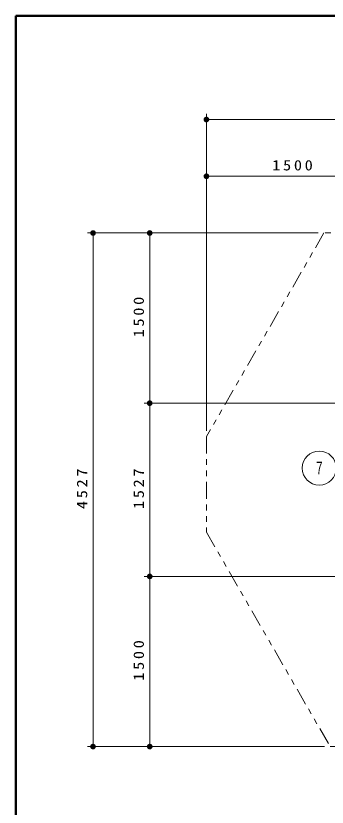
# Model space of a CAD drawing. Units: millimetres on the paper, scale 1:50. Extents: x -385 to 0, y 0 to 267.
# Drawn here: x -385 to -330.1, y 127.5 to 267 of the extents above; entities that cross this region are included whole.
import ezdxf
from ezdxf.enums import TextEntityAlignment as Align

# ---------------------------------------------------------------- set-up
doc = ezdxf.new("R2010")
doc.units = ezdxf.units.MM
doc.linetypes.add('USER3', pattern=[8, 3, -1, 1, -1, 1, -1])
doc.layers.add('LY_1', color=140, linetype='Continuous', lineweight=50)
doc.styles.add('ＭＳ ゴシック', font='')
doc.styles.get('ＭＳ ゴシック').set_extended_font_data('MS Gothic')

# ---------------------------------------------------------------- blocks, each defined once
blk = doc.blocks.new('filled_dot')
at = {"color": 0, "linetype": 'Continuous', "lineweight": -2, "const_width": 1.25}
blk.add_lwpolyline([(-0.625, 0, 1), (0.625, 0, 1)], format="xyb", close=True, dxfattribs=at)

msp = doc.modelspace()

# ---------------------------------------------------------------- linework, layer by layer
at = {"layer": 'LY_1', "color": 7}
for p, q in [((0, 267), (-385, 267)), ((-385, 267), (-385, 0))]:
    msp.add_line(p, q, dxfattribs=at)
at = {"layer": 'LY_1', "color": 7, "lineweight": 13}
for p, q in [((-351.382, 193.832), (-351.382, 249.719)), ((-351.382, 248.719), (-257.686, 248.719)), ((-321.382, 238.719), (-351.382, 238.719)), ((-331.663, 228.719), (-372.382, 228.719)), ((-371.382, 138.186), (-371.382, 228.719)), ((-361.382, 198.719), (-361.382, 228.719)), ((-313.583, 198.719), (-362.382, 198.719)), ((-361.382, 168.186), (-361.382, 198.719)), ((-311.964, 168.186), (-362.382, 168.186)), ((-361.382, 138.186), (-361.382, 168.186)), ((-330.551, 138.186), (-372.382, 138.186))]:
    msp.add_line(p, q, dxfattribs=at)
at = {"layer": 'LY_1', "color": 7, "linetype": 'USER3', "lineweight": 13}
msp.add_lwpolyline([(-280.472, 138.186), (-257.686, 177.654), (-257.686, 194.497), (-277.443, 228.719), (-330.663, 228.719), (-351.382, 192.832), (-351.382, 175.998), (-329.551, 138.186)], close=True, dxfattribs=at)
at = {"layer": 'LY_1', "color": 7, "lineweight": 13}
msp.add_circle((-331.483, 187.278), 3, dxfattribs=at)

# ---------------------------------------------------------------- block references
at = {"layer": 'LY_1', "color": 7, "lineweight": 13, "xscale": 0.4, "yscale": 0.4}
for p in [(-351.382, 248.719), (-351.382, 238.719)]:
    msp.add_blockref('filled_dot', p, dxfattribs=at)
for p, rotation in [((-371.382, 228.719), 270), ((-361.382, 228.719), 270), ((-361.382, 198.719), 90), ((-361.382, 198.719), 270), ((-361.382, 168.186), 270), ((-361.382, 168.186), 90), ((-371.382, 138.186), 90), ((-361.382, 138.186), 90)]:
    msp.add_blockref('filled_dot', p, dxfattribs=dict(at, rotation=rotation))

# ---------------------------------------------------------------- texts
at = {"layer": 'LY_1', "color": 7, "style": 'ＭＳ ゴシック', "width": 0.6}
msp.add_text('７', height=2.199, dxfattribs=at).set_placement((-331.483, 187.278), align=Align.MIDDLE_CENTER)
at = {"layer": 'LY_1', "color": 7, "insert": (-335.961, 239.719), "char_height": 1.833, "attachment_point": 8, "style": 'ＭＳ ゴシック'}
msp.add_mtext('\\T1.33;\\W1.15;1500', dxfattribs=at)
at = {"layer": 'LY_1', "color": 7, "char_height": 1.833, "attachment_point": 8, "rotation": 90, "style": 'ＭＳ ゴシック'}
for s, insert in [('\\T1.33;\\W1.15;1500', (-362.382, 214.14)), ('\\T1.33;\\W1.15;4527', (-372.382, 183.869)), ('\\T1.33;\\W1.15;1527', (-362.382, 183.88)), ('\\T1.33;\\W1.15;1500', (-362.382, 153.607))]:
    msp.add_mtext(s, dxfattribs=dict(at, insert=insert))

doc.saveas('drawing.dxf')
